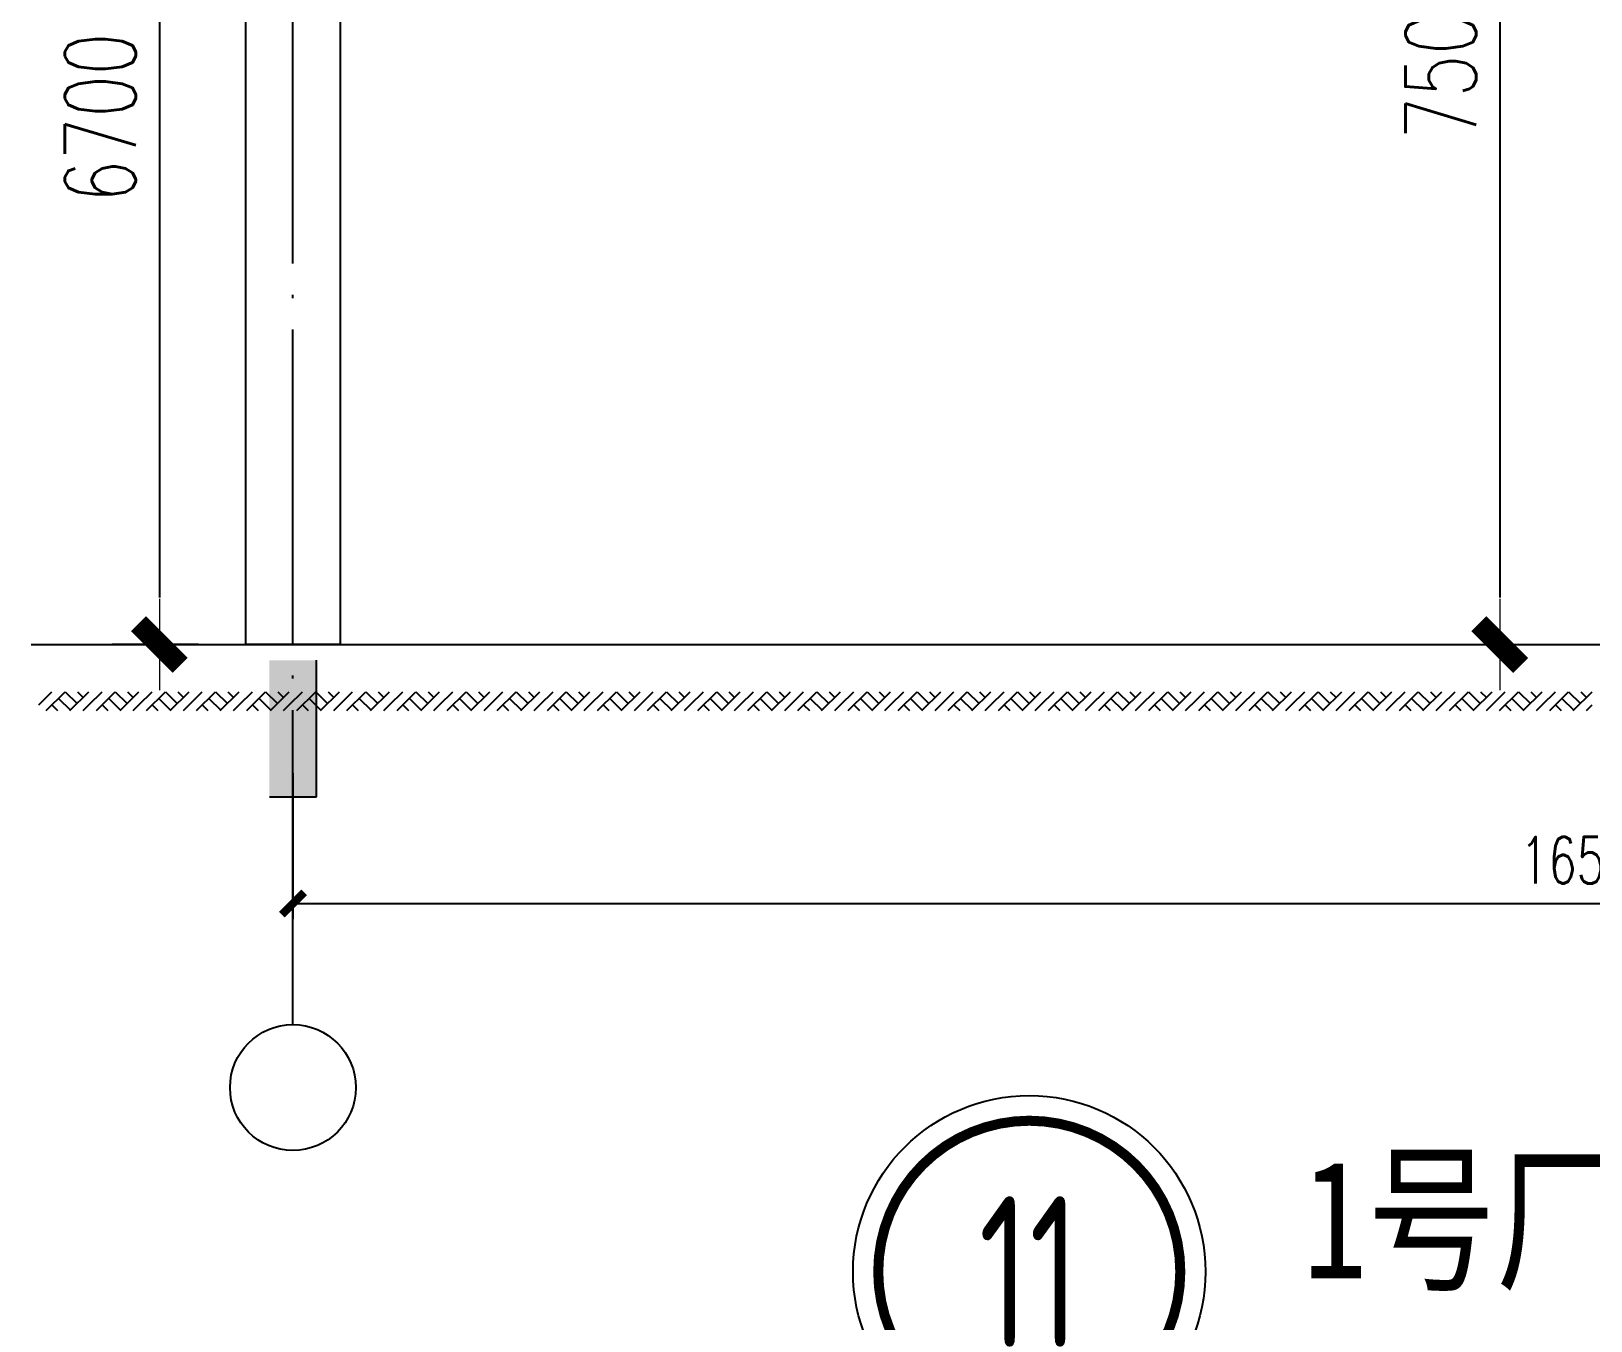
# Model space of a CAD drawing. Extents: x -1201378 to 2367219, y -619313 to 244905.
# Drawn here: x 1254162 to 1264076, y 130983 to 139183 of the extents above; entities that cross this region are included whole.
import ezdxf
from ezdxf.enums import TextEntityAlignment as Align

# ---------------------------------------------------------------- set-up
doc = ezdxf.new("R2010")
doc.units = 0
doc.header["$LTSCALE"] = 1000
doc.linetypes.add('DOTE', pattern=[2.42, 2, -0.2, 0.02, -0.2])
doc.layers.get('0').update_dxf_attribs({"linetype": 'CONTINUOUS'})
doc.layers.get('Defpoints').update_dxf_attribs({"linetype": 'CONTINUOUS'})
for name, color, linetype in [('A-AXIS-D', 1, 'CONTINUOUS'), ('A-AXIS-DOTE', 14, 'DOTE'), ('A-HATCH-1', 252, 'CONTINUOUS'), ('AS-COLN', 6, 'CONTINUOUS'), ('COLUMN', 9, 'CONTINUOUS'), ('PUB_HATCH', 8, 'CONTINUOUS'), ('S-TEXT', 21, 'CONTINUOUS')]:
    doc.layers.add(name, color=color, linetype=linetype)
doc.layers.add('S-dim', color=81, linetype='CONTINUOUS', lineweight=0)
doc.layers.add('THIN', color=7, linetype='CONTINUOUS', lineweight=0)
doc.styles.add('_TCH_DIM_T3', font='SIMPLEX', dxfattribs={"width": 0.705882, "bigfont": 'GBCBIG'})
doc.styles.add('SS1', font='tj-romans1.shx', dxfattribs={"width": 0.7, "bigfont": 'tj-hztxt1.shx'})
doc.styles.add('TSSD_Num', font='tssdeng.shx', dxfattribs={"width": 0.7, "bigfont": 'Hztxt.shx'})
doc.styles.add('黑体', font='simhei.ttf', dxfattribs={"width": 0.8})
doc.dimstyles.new('_TCH_ARCH&&100', dxfattribs={"dimtxt": 297.5, "dimasz": 100, "dimexe": 100, "dimexo": 100, "dimgap": 126.25, "dimtad": 1, "dimdec": 0, "dimzin": 0, "dimdsep": 46, "dimtxsty": '_TCH_DIM_T3', "dimblk": 'ARCHTICK', "dimcen": 0.09, "dimclrt": 7, "dimazin": 2, "dimtfac": 1, "dimtdec": 0, "dimtix": 1, "dimtmove": 2, "dimatfit": 3, "dimfxl": 30, "dimtolj": 1, "dimtzin": 0, "dimarcsym": 0})
doc.dimstyles.new('S-150-ARCHI', dxfattribs={"dimscale": 150, "dimtxt": 3, "dimasz": 2, "dimexe": 2, "dimexo": 2, "dimgap": 1, "dimtad": 1, "dimdec": 0, "dimzin": 0, "dimdsep": 46, "dimtxsty": 'SS1', "dimblk1": 'TT', "dimblk2": 'TT', "dimsah": 1, "dimcen": 1, "dimclrd": 256, "dimclre": 256, "dimclrt": 256, "dimadec": 0, "dimazin": 0, "dimtfac": 1, "dimtdec": 0, "dimtix": 1, "dimtmove": 2, "dimatfit": 0, "dimldrblk": 'TT', "dimfxl": 2, "dimtolj": 1, "dimtzin": 0, "dimarcsym": 0})

# ---------------------------------------------------------------- blocks, each defined once
blk = doc.blocks.new('_ArchTick')
at = {"color": 0, "linetype": 'ByBlock', "const_width": 0.5}
blk.add_lwpolyline([(-0.707, -0.707), (0.707, 0.707)], dxfattribs=at)
blk = doc.blocks.new('*D6655')
at = {"layer": 'A-AXIS-D', "color": 0, "lineweight": -2, "transparency": 16777216}
for p, q in [((1255825.6, 134466), (1255825.6, 133536.7)), ((1272325.6, 134466), (1272325.6, 133536.7)), ((1255825.6, 133636.7), (1272325.6, 133636.7))]:
    blk.add_line(p, q, dxfattribs=at)
at = {"layer": 'Defpoints', "color": 0, "transparency": 16777216}
for p in [(1255825.6, 134566), (1272325.6, 134566), (1272325.6, 133636.7)]:
    blk.add_point(p, dxfattribs=at)
at = {"layer": 'A-AXIS-D', "color": 0, "lineweight": -2, "transparency": 16777216, "xscale": 100, "yscale": 100, "zscale": 100, "rotation": 180}
blk.add_blockref('_ArchTick', (1255825.6, 133636.7), dxfattribs=at)
at = {"layer": 'A-AXIS-D', "color": 0, "lineweight": -2, "transparency": 16777216, "xscale": 100, "yscale": 100, "zscale": 100}
blk.add_blockref('_ArchTick', (1272325.6, 133636.7), dxfattribs=at)
at = {"layer": 'A-AXIS-D', "color": 7, "transparency": 16777216, "insert": (1264075.6, 133911.7), "char_height": 297.5, "attachment_point": 5, "style": '_TCH_DIM_T3'}
blk.add_mtext('\\A1;16500', dxfattribs=at)
blk = doc.blocks.new('$LinePat$素土夯实')
at = {"color": 0}
for p, q in [((0, -210), (210, 0)), ((120, -300), (420, 0)), ((420, 0), (608, -188)), ((495, -300), (795, 0)), ((615, 0), (705, -90)), ((210, -210), (300, -300)), ((315, -105), (502, -293)), ((705, -300), (795, -210))]:
    blk.add_line(p, q, dxfattribs=at)
blk = doc.blocks.new('TT')
blk.add_line((-0.969, 0), (0.969, 0))
at = {"const_width": 0.45}
blk.add_lwpolyline([(-0.442, -0.442), (0.442, 0.442)], dxfattribs=at)
blk = doc.blocks.new('*D6663')
at = {"layer": 'Defpoints', "color": 0, "transparency": 16777216}
for p in [(1255525.6, 141983.1), (1254976.5, 135283.3), (1255525.6, 135283.3)]:
    blk.add_point(p, dxfattribs=at)
at = {"layer": 'S-dim', "lineweight": -2, "transparency": 16777216}
for p, q in [((1255225.6, 141983.1), (1254676.5, 141983.1)), ((1254976.5, 141683.1), (1254976.5, 135583.3)), ((1255225.6, 135283.3), (1254676.5, 135283.3))]:
    blk.add_line(p, q, dxfattribs=at)
at = {"layer": 'S-dim', "lineweight": -2, "transparency": 16777216, "xscale": 300, "yscale": 300, "zscale": 300}
for p, rotation in [((1254976.5, 141983.1), 90), ((1254976.5, 135283.3), 270)]:
    blk.add_blockref('TT', p, dxfattribs=dict(at, rotation=rotation))
at = {"layer": 'S-dim', "transparency": 16777216, "insert": (1254601.5, 138633.2), "char_height": 450, "attachment_point": 5, "rotation": 90, "style": 'SS1'}
blk.add_mtext('\\A1;6700', dxfattribs=at)
blk = doc.blocks.new('*D6664')
at = {"layer": 'Defpoints', "color": 0, "transparency": 16777216}
for p in [(1262702.1, 142783.5), (1262702.1, 135283.3), (1263496.9, 135283.3)]:
    blk.add_point(p, dxfattribs=at)
at = {"layer": 'S-dim', "lineweight": -2, "transparency": 16777216}
for p, q in [((1263002.1, 142783.5), (1263796.9, 142783.5)), ((1263496.9, 142483.5), (1263496.9, 135583.3)), ((1263002.1, 135283.3), (1263796.9, 135283.3))]:
    blk.add_line(p, q, dxfattribs=at)
at = {"layer": 'S-dim', "lineweight": -2, "transparency": 16777216, "xscale": 300, "yscale": 300, "zscale": 300}
for p, rotation in [((1263496.9, 142783.5), 90), ((1263496.9, 135283.3), 270)]:
    blk.add_blockref('TT', p, dxfattribs=dict(at, rotation=rotation))
at = {"layer": 'S-dim', "transparency": 16777216, "insert": (1263121.9, 139033.4), "char_height": 450, "attachment_point": 5, "rotation": 90, "style": 'SS1'}
blk.add_mtext('\\A1;7500', dxfattribs=at)
blk = doc.blocks.new('ts_idx2')
at = {"layer": 'THIN', "color": 0, "linetype": 'ByBlock', "lineweight": -2, "const_width": 0.0333}
blk.add_lwpolyline([(-0.5, 0, 1), (0.5, 0, 1)], format="xyb", close=True, dxfattribs=at)
at = {"layer": 'THIN', "color": 0, "linetype": 'ByBlock', "lineweight": -2}
blk.add_circle((0, 0), 0.5833, dxfattribs=at)
at = {"layer": 'THIN', "color": 0, "linetype": 'ByBlock', "lineweight": -2, "style": 'TSSD_Num', "width": 0.7}
blk.add_attdef('A', text='', height=0.5, dxfattribs=at).set_placement((0, 0), align=Align.MIDDLE_CENTER)

msp = doc.modelspace()

# ---------------------------------------------------------------- hatches: boundary and pattern name
at = {"layer": 'PUB_HATCH'}
msp.add_hatch(color=256, dxfattribs=at).paths.add_polyline_path([(1255975.6, 134315.8), (1255975.6, 135183.3), (1255675.6, 135183.3), (1255675.6, 134315.8)])

# ---------------------------------------------------------------- linework, layer by layer
at = {"layer": 'A-AXIS-D'}
msp.add_circle((1255825.6, 132466.4), 400, dxfattribs=at)
at = {"layer": 'A-AXIS-DOTE'}
msp.add_line((1255825.6, 132866.4), (1255825.6, 146983.3), dxfattribs=at)
at = {"layer": 'A-HATCH-1'}
msp.add_line((1254161.8, 135283.3), (1274595.6, 135283.3), dxfattribs=at)
at = {"layer": 'AS-COLN'}
for p, q in [((1255975.6, 134315.8), (1255975.6, 135183.3)), ((1255675.6, 134315.8), (1255975.6, 134315.8))]:
    msp.add_line(p, q, dxfattribs=at)
at = {"layer": 'COLUMN'}
msp.add_lwpolyline([(1256125.6, 146983.3), (1256125.6, 135283.3), (1255525.6, 135283.3), (1255525.6, 146983.3), (1256125.6, 146983.3)], dxfattribs=at)

# ---------------------------------------------------------------- block references
at = {"layer": 'A-HATCH-1', "xscale": 0.4006927353938229, "yscale": 0.4, "zscale": 0.4}
for p in [(1254209.6, 134983.3), (1254528.2, 134983.3), (1254846.7, 134983.3), (1255165.3, 134983.3), (1255483.8, 134983.3), (1255802.4, 134983.3), (1256120.9, 134983.3), (1256439.5, 134983.3), (1256758, 134983.3), (1257076.6, 134983.3), (1257395.1, 134983.3), (1257713.7, 134983.3), (1258032.2, 134983.3), (1258350.8, 134983.3), (1258669.3, 134983.3), (1258987.9, 134983.3), (1259306.4, 134983.3), (1259625, 134983.3), (1259943.5, 134983.3), (1260262.1, 134983.3), (1260580.6, 134983.3), (1260899.2, 134983.3), (1261217.7, 134983.3), (1261536.3, 134983.3), (1261854.8, 134983.3), (1262173.4, 134983.3), (1262491.9, 134983.3), (1262810.5, 134983.3), (1263129, 134983.3), (1263447.6, 134983.3), (1263766.1, 134983.3)]:
    msp.add_blockref('$LinePat$素土夯实', p, dxfattribs=at)
at = {"layer": 'S-TEXT'}
ref = msp.add_blockref('ts_idx2', (1260506.1, 131295.6), dxfattribs=dict(at, xscale=1920, yscale=1920, zscale=1920))
ref.add_attrib('1', '11', dxfattribs={"layer": 'THIN', "height": 960, "style": 'TSSD_Num', "width": 0.7}).set_placement((1260506.1, 131295.6), align=Align.MIDDLE_CENTER)

# ---------------------------------------------------------------- texts
at = {"layer": 'S-TEXT', "style": '黑体', "width": 0.8}
msp.add_text('1号厂房一般跨吊车', height=750, dxfattribs=at).set_placement((1265723.5, 131028.3), align=Align.BOTTOM_CENTER)

# ---------------------------------------------------------------- dimensions: what is measured, and where the dimension line sits
at = {"layer": 'A-AXIS-D'}
dim = msp.add_linear_dim(base=(1272325.6, 133636.7), p1=(1255825.6, 134566), p2=(1272325.6, 134566), angle=0, dimstyle='_TCH_ARCH&&100', override={"dimgap": 0}, dxfattribs=at)
dim.commit()
dim.dimension.update_dxf_attribs({"geometry": '*D6655', "text_midpoint": (1264075.6, 133911.7), "dimtype": 161})
at = {"layer": 'S-dim'}
for base, p1, p2, picture, middle in [((1263496.9, 135283.3), (1262702.1, 142783.5), (1262702.1, 135283.3), '*D6664', (1263121.9, 139033.4)), ((1254976.5, 135283.3), (1255525.6, 141983.1), (1255525.6, 135283.3), '*D6663', (1254601.5, 138633.2))]:
    dim = msp.add_linear_dim(base=base, p1=p1, p2=p2, angle=90, dimstyle='S-150-ARCHI', dxfattribs=at)
    dim.commit()
    dim.dimension.update_dxf_attribs({"geometry": picture, "text_midpoint": middle})

doc.saveas('drawing.dxf')
